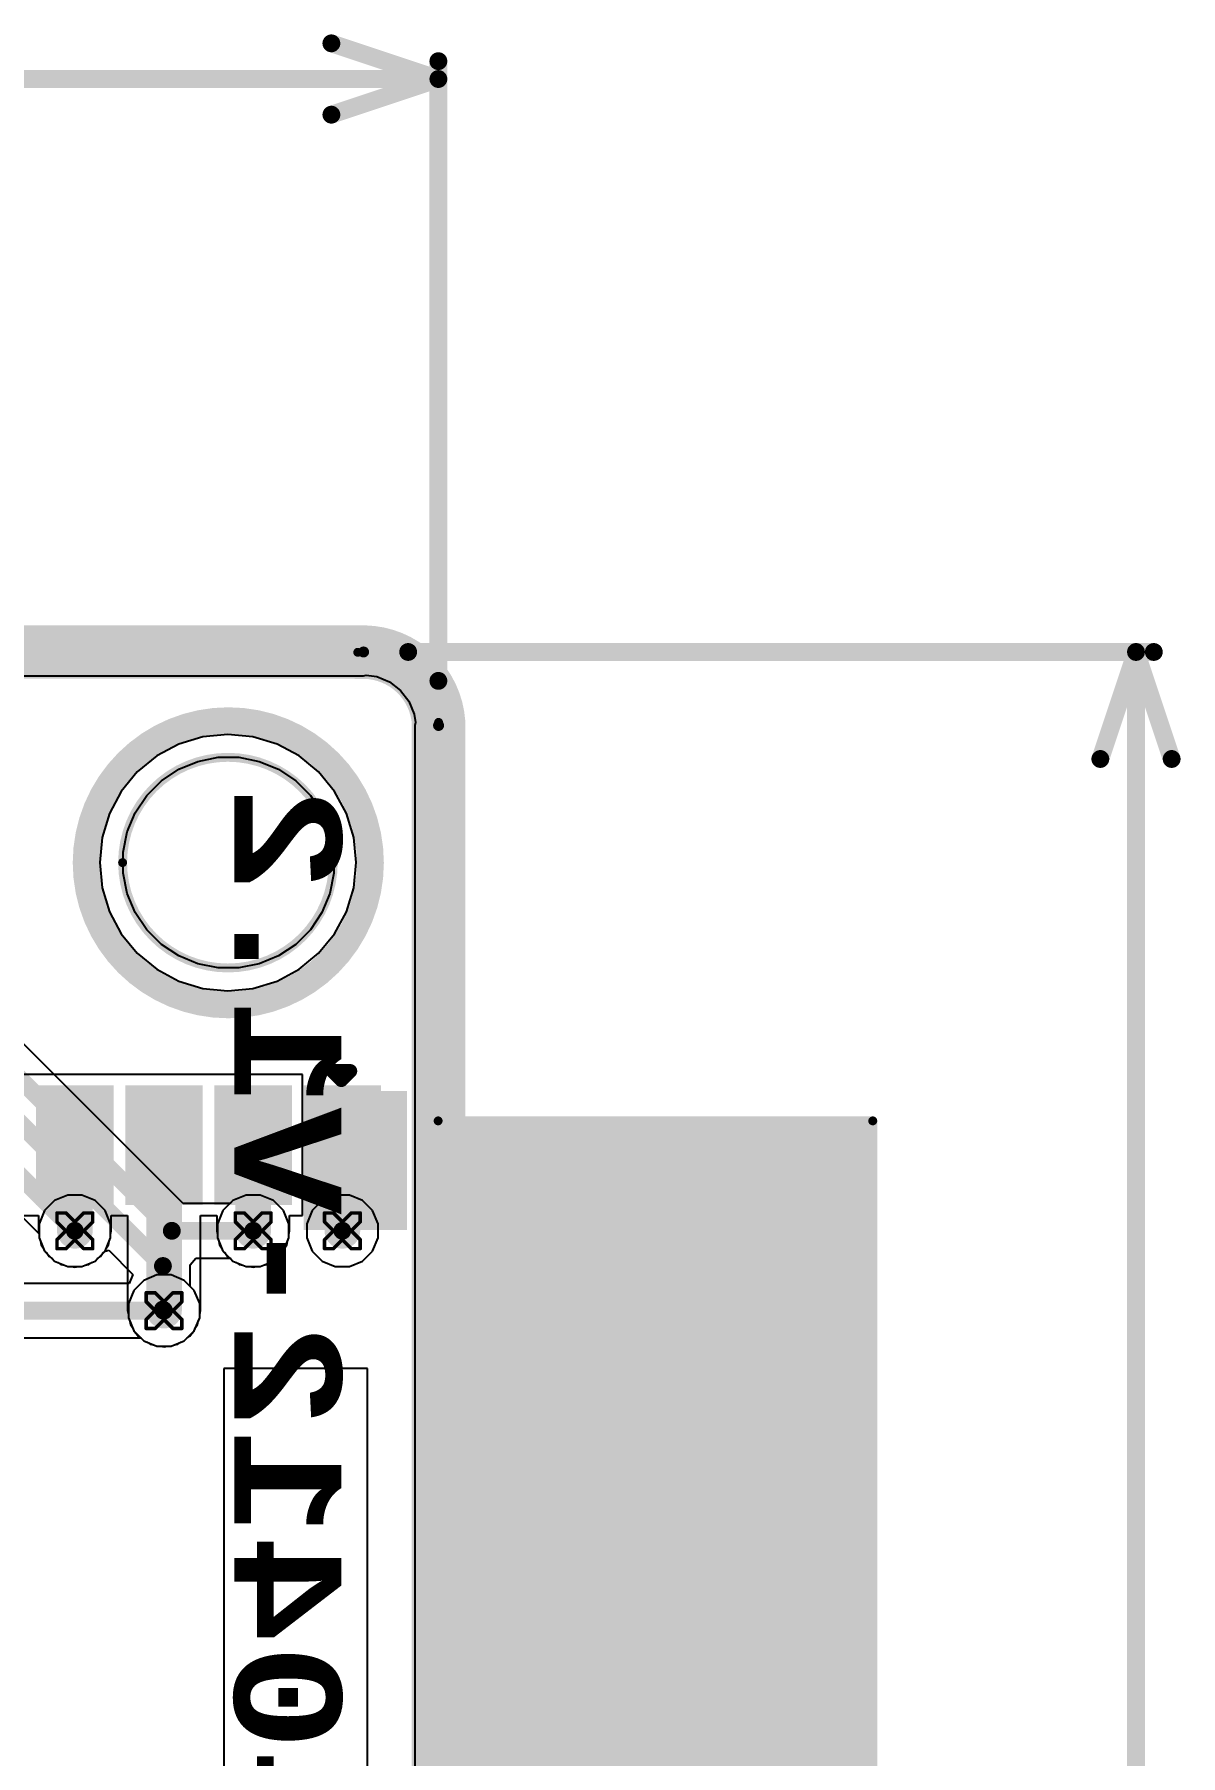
# Model space of a CAD drawing. Header units: inches. Extents: x -0.5 to 14, y -0.2 to 4.7.
# Drawn here: x 1.047 to 1.69, y 1.108 to 2.073 of the extents above; entities that cross this region are included whole.
import ezdxf

# ---------------------------------------------------------------- set-up
doc = ezdxf.new("R2010")
doc.units = ezdxf.units.IN
doc.header["$MEASUREMENT"] = 0
for name, color, linetype in [('Board_outline', 56, 'Continuous'), ('Bottom Layer', 5, 'Continuous'), ('Bottom Overlay', 54, 'Continuous'), ('Dimensions', 6, 'Continuous'), ('Drill Drawing', 1, 'Continuous'), ('GND', 16, 'Continuous'), ('Keep-Out Layer', 6, 'Continuous'), ('Multi-Layer', 9, 'Continuous'), ('POWER', 76, 'Continuous'), ('Top Layer', 1, 'Continuous'), ('Top Overlay', 2, 'Continuous'), ('Top Paste', 8, 'Continuous'), ('Top Solder', 216, 'Continuous'), ('Via Holes', 16, 'Continuous')]:
    doc.layers.add(name, color=color, linetype=linetype)
doc.styles.add('Courier New_Bold', font='', dxfattribs={"height": 0.2})
doc.styles.get('Courier New_Bold').set_extended_font_data('Courier New', bold=True)

# ---------------------------------------------------------------- blocks, each defined once
blk = doc.blocks.new('41_SMD_M______21')
at = {"layer": 'Keep-Out Layer'}
blk.add_hatch(color=6, dxfattribs=at).paths.add_polyline_path([(-0.356, 0.40497), (0.356, 0.40497), (0.356, 0.64497), (-0.356, 0.64497)])
at = {"layer": 'Top Layer'}
for points in [[(-0.37402, 0.36732), (-0.31496, 0.36732), (-0.31496, 0.33189), (-0.37402, 0.33189)], [(-0.37402, 0.31732), (-0.31496, 0.31732), (-0.31496, 0.28189), (-0.37402, 0.28189)], [(-0.37402, 0.26732), (-0.31496, 0.26732), (-0.31496, 0.23189), (-0.37402, 0.23189)], [(-0.37402, 0.21732), (-0.31496, 0.21732), (-0.31496, 0.18189), (-0.37402, 0.18189)]]:
    blk.add_hatch(color=1, dxfattribs=at).paths.add_polyline_path(points)
at = {"layer": 'Top Overlay'}
for points in [[(-0.302, 0.46202), (-0.274, 0.46202), (-0.274, 0.62602), (-0.302, 0.62602)], [(-0.302, 0.60502), (-0.205, 0.60502), (-0.205, 0.62602), (-0.302, 0.62602)], [(-0.205, 0.62602), (-0.233, 0.62602), (-0.233, 0.46202), (-0.205, 0.46202)], [(-0.208, 0.60502), (-0.108, 0.60502), (-0.108, 0.62602), (-0.208, 0.62602)], [(-0.108, 0.52602), (-0.108, 0.62602), (-0.129, 0.62602), (-0.129, 0.52602)], [(-0.029, 0.52602), (-0.029, 0.62602), (-0.05, 0.62602), (-0.05, 0.52602)], [(-0.05, 0.60502), (0.05, 0.60502), (0.05, 0.62602), (-0.05, 0.62602)], [(-0.129, 0.52602), (-0.029, 0.52602), (-0.029, 0.54702), (-0.129, 0.54702)], [(-0.37485, 0.36857), (-0.2969, 0.36857), (-0.2969, 0.38589), (-0.37485, 0.38589)], [(-0.31333, 0.32786), (-0.29687, 0.32786), (-0.29687, 0.3703), (-0.31333, 0.3703)]]:
    blk.add_hatch(color=2, dxfattribs=at).paths.add_polyline_path(points)
at = {"layer": 'Top Paste'}
for points in [[(-0.37402, 0.36732), (-0.31496, 0.36732), (-0.31496, 0.33189), (-0.37402, 0.33189)], [(-0.37402, 0.31732), (-0.31496, 0.31732), (-0.31496, 0.28189), (-0.37402, 0.28189)], [(-0.37402, 0.26732), (-0.31496, 0.26732), (-0.31496, 0.23189), (-0.37402, 0.23189)], [(-0.37402, 0.21732), (-0.31496, 0.21732), (-0.31496, 0.18189), (-0.37402, 0.18189)]]:
    blk.add_hatch(color=8, dxfattribs=at).paths.add_polyline_path(points)
at = {"layer": 'Top Solder'}
for points in [[(-0.37802, 0.37132), (-0.31096, 0.37132), (-0.31096, 0.32789), (-0.37802, 0.32789)], [(-0.37802, 0.32132), (-0.31096, 0.32132), (-0.31096, 0.27789), (-0.37802, 0.27789)], [(-0.37802, 0.27132), (-0.31096, 0.27132), (-0.31096, 0.22789), (-0.37802, 0.22789)], [(-0.37802, 0.22132), (-0.31096, 0.22132), (-0.31096, 0.17789), (-0.37802, 0.17789)]]:
    blk.add_hatch(color=216, dxfattribs=at).paths.add_polyline_path(points)
at = {"layer": 'Top Overlay'}
for points, const_width in [([(-0.35809, 0.64701), (0.35791, 0.64701)], 0.005), ([(-0.35809, 0.40331), (-0.35809, 0.64701)], 0.005), ([(-0.35809, 0.40331), (0.35771, 0.40331)], 0.005), ([(-0.381, 0.349), (-0.386, 0.354)], 0.00787), ([(-0.386, 0.344), (-0.386, 0.354)], 0.00787), ([(-0.386, 0.344), (-0.381, 0.349)], 0.00787)]:
    blk.add_lwpolyline(points, dxfattribs=dict(at, const_width=const_width))
for points, const_width in [([(-0.35934, 0.64701, 1), (-0.35684, 0.64701, 1)], 0.0025), ([(-0.35934, 0.64701, 1), (-0.35684, 0.64701, 1)], 0.0025), ([(-0.35934, 0.40331, 1), (-0.35684, 0.40331, 1)], 0.0025), ([(-0.35934, 0.40331, 1), (-0.35684, 0.40331, 1)], 0.0025), ([(-0.38797, 0.354, 1), (-0.38403, 0.354, 1)], 0.00394), ([(-0.38797, 0.354, 1), (-0.38403, 0.354, 1)], 0.00394), ([(-0.38797, 0.344, 1), (-0.38403, 0.344, 1)], 0.00394), ([(-0.38797, 0.344, 1), (-0.38403, 0.344, 1)], 0.00394), ([(-0.38297, 0.349, 1), (-0.37903, 0.349, 1)], 0.00394), ([(-0.38297, 0.349, 1), (-0.37903, 0.349, 1)], 0.00394)]:
    blk.add_lwpolyline(points, format="xyb", close=True, dxfattribs=dict(at, const_width=const_width))

msp = doc.modelspace()

# ---------------------------------------------------------------- hatches: boundary and pattern name
at = {"layer": 'Bottom Layer'}
h = msp.add_hatch(color=5, dxfattribs=at)
edge = h.paths.add_edge_path()
edge.add_arc((1.07, 1.40225), 0.01, 0, 360)
h = msp.add_hatch(color=5, dxfattribs=at)
edge = h.paths.add_edge_path()
edge.add_arc((1.17, 1.40225), 0.01, 0, 360)
h = msp.add_hatch(color=5, dxfattribs=at)
edge = h.paths.add_edge_path()
edge.add_arc((1.22, 1.40225), 0.01, 0, 360)
h = msp.add_hatch(color=5, dxfattribs=at)
edge = h.paths.add_edge_path()
edge.add_arc((1.12, 1.35751), 0.01, 0, 360)
at = {"layer": 'GND'}
h = msp.add_hatch(color=16, dxfattribs=at)
edge = h.paths.add_edge_path()
edge.add_arc((1.07, 1.40225), 0.01, 0, 360)
h = msp.add_hatch(color=16, dxfattribs=at)
edge = h.paths.add_edge_path()
edge.add_arc((1.17, 1.40225), 0.01, 0, 360)
h = msp.add_hatch(color=16, dxfattribs=at)
edge = h.paths.add_edge_path()
edge.add_arc((1.22, 1.40225), 0.01, 0, 360)
h = msp.add_hatch(color=16, dxfattribs=at)
edge = h.paths.add_edge_path()
edge.add_arc((1.12, 1.35751), 0.01, 0, 360)
at = {"layer": 'POWER'}
h = msp.add_hatch(color=76, dxfattribs=at)
edge = h.paths.add_edge_path()
edge.add_arc((1.07, 1.40225), 0.01, 0, 360)
h = msp.add_hatch(color=76, dxfattribs=at)
edge = h.paths.add_edge_path()
edge.add_arc((1.17, 1.40225), 0.01, 0, 360)
h = msp.add_hatch(color=76, dxfattribs=at)
edge = h.paths.add_edge_path()
edge.add_arc((1.22, 1.40225), 0.01, 0, 360)
h = msp.add_hatch(color=76, dxfattribs=at)
edge = h.paths.add_edge_path()
edge.add_arc((1.12, 1.35751), 0.01, 0, 360)
at = {"layer": 'Top Layer'}
h = msp.add_hatch(color=1, dxfattribs=at)
edge = h.paths.add_edge_path()
edge.add_arc((1.07, 1.40225), 0.01, 0, 360)
h = msp.add_hatch(color=1, dxfattribs=at)
edge = h.paths.add_edge_path()
edge.add_arc((1.17, 1.40225), 0.01, 0, 360)
h = msp.add_hatch(color=1, dxfattribs=at)
edge = h.paths.add_edge_path()
edge.add_arc((1.22, 1.40225), 0.01, 0, 360)
h = msp.add_hatch(color=1, dxfattribs=at)
edge = h.paths.add_edge_path()
edge.add_arc((1.12, 1.35751), 0.01, 0, 360)
at = {"layer": 'Via Holes'}
h = msp.add_hatch(color=7, dxfattribs=at)
edge = h.paths.add_edge_path()
edge.add_arc((1.07, 1.40225), 0.005, 0, 360)
h = msp.add_hatch(color=7, dxfattribs=at)
edge = h.paths.add_edge_path()
edge.add_arc((1.17, 1.40225), 0.005, 0, 360)
h = msp.add_hatch(color=7, dxfattribs=at)
edge = h.paths.add_edge_path()
edge.add_arc((1.22, 1.40225), 0.005, 0, 360)
h = msp.add_hatch(color=7, dxfattribs=at)
edge = h.paths.add_edge_path()
edge.add_arc((1.12, 1.35751), 0.005, 0, 360)

# ---------------------------------------------------------------- linework, layer by layer
at = {"layer": 'Board_outline', "const_width": 0.03}
for points in [[(-0.09521, 1.72677), (1.23189, 1.72677)], [(-0.09521, 1.72677), (1.23189, 1.72677)], [(-0.09521, 1.72677), (1.23189, 1.72677)], [(-0.09521, 1.72677), (1.23189, 1.72677)], [(1.27384, -0.07282), (1.27384, 1.68557)], [(1.27394, -0.07282), (1.27394, 1.68557)]]:
    msp.add_lwpolyline(points, dxfattribs=at)
msp.add_lwpolyline([(1.22864, 1.72659, -0.414214), (1.27394, 1.68729)], format="xyb", dxfattribs=at)
msp.add_lwpolyline([(1.22864, 1.72659, -0.414214), (1.27394, 1.68729)], format="xyb", dxfattribs=at)
msp.add_lwpolyline([(1.22864, 1.72659, -0.414214), (1.27394, 1.68729)], format="xyb", dxfattribs=at)
msp.add_lwpolyline([(1.22864, 1.72659, -0.414214), (1.27394, 1.68729)], format="xyb", dxfattribs=at)
at = {"layer": 'Board_outline', "const_width": 0.015}
for points in [[(1.22114, 1.72659, 1), (1.23614, 1.72659, 1)], [(1.22114, 1.72659, 1), (1.23614, 1.72659, 1)], [(1.22114, 1.72659, 1), (1.23614, 1.72659, 1)], [(1.22114, 1.72659, 1), (1.23614, 1.72659, 1)], [(1.22439, 1.72677, 1), (1.23939, 1.72677, 1)], [(1.22439, 1.72677, 1), (1.23939, 1.72677, 1)], [(1.22439, 1.72677, 1), (1.23939, 1.72677, 1)], [(1.22439, 1.72677, 1), (1.23939, 1.72677, 1)], [(1.26634, 1.68557, 1), (1.28134, 1.68557, 1)], [(1.26644, 1.68729, 1), (1.28144, 1.68729, 1)], [(1.26644, 1.68729, 1), (1.28144, 1.68729, 1)], [(1.26644, 1.68729, 1), (1.28144, 1.68729, 1)], [(1.26644, 1.68729, 1), (1.28144, 1.68729, 1)], [(1.26644, 1.68557, 1), (1.28144, 1.68557, 1)]]:
    msp.add_lwpolyline(points, format="xyb", close=True, dxfattribs=at)
at = {"layer": 'Bottom Layer'}
for p, q in [((-0.09521, 1.71344), (1.23189, 1.71344)), ((1.23189, 1.71344), (1.23335, 1.71373)), ((1.23335, 1.71373), (1.23932, 1.71294)), ((1.23932, 1.71294), (1.24647, 1.70998)), ((1.24647, 1.70998), (1.25261, 1.70526)), ((1.25261, 1.70526), (1.25733, 1.69912)), ((1.25733, 1.69912), (1.26029, 1.69197)), ((1.26029, 1.69197), (1.26092, 1.68716)), ((1.1418, 1.67918), (1.12831, 1.67509)), ((1.15583, 1.68056), (1.1418, 1.67918)), ((1.16986, 1.67918), (1.15583, 1.68056)), ((1.18335, 1.67509), (1.16986, 1.67918)), ((1.26092, 1.68716), (1.2606, 1.68557)), ((1.2606, 1.68557), (1.2606, -0.07282)), ((1.12831, 1.67509), (1.11588, 1.66845)), ((1.19578, 1.66845), (1.18335, 1.67509)), ((1.11588, 1.66845), (1.10499, 1.6595)), ((1.20667, 1.6595), (1.19578, 1.66845)), ((1.10499, 1.6595), (1.09605, 1.64861)), ((1.21561, 1.64861), (1.20667, 1.6595)), ((1.09605, 1.64861), (1.0894, 1.63618)), ((1.22226, 1.63618), (1.21561, 1.64861)), ((1.0894, 1.63618), (1.08531, 1.62269)), ((1.22635, 1.62269), (1.22226, 1.63618)), ((1.08531, 1.62269), (1.08393, 1.60866)), ((1.22773, 1.60866), (1.22635, 1.62269)), ((1.08393, 1.60866), (1.08531, 1.59463)), ((1.22635, 1.59463), (1.22773, 1.60866)), ((1.08531, 1.59463), (1.0894, 1.58115)), ((1.22226, 1.58115), (1.22635, 1.59463)), ((1.1307, 1.41754), (0.97372, 1.57452)), ((1.0894, 1.58115), (1.09605, 1.56872)), ((1.21561, 1.56872), (1.22226, 1.58115)), ((1.09605, 1.56872), (1.10499, 1.55782)), ((1.20667, 1.55782), (1.21561, 1.56872)), ((1.10499, 1.55782), (1.11588, 1.54888)), ((1.19578, 1.54888), (1.20667, 1.55782)), ((1.11588, 1.54888), (1.12831, 1.54223)), ((1.18335, 1.54223), (1.19578, 1.54888)), ((1.12831, 1.54223), (1.1418, 1.53814)), ((1.1418, 1.53814), (1.15583, 1.53676)), ((1.15583, 1.53676), (1.16986, 1.53814)), ((1.16986, 1.53814), (1.18335, 1.54223)), ((0.94552, 1.5051), (1.05, 1.40062)), ((1.15867, 1.4192), (1.15701, 1.41754)), ((1.16602, 1.42225), (1.15867, 1.4192)), ((1.17398, 1.42225), (1.16602, 1.42225)), ((1.18133, 1.4192), (1.17398, 1.42225)), ((1.18696, 1.41358), (1.18133, 1.4192)), ((1.15701, 1.41754), (1.1307, 1.41754)), ((1.19, 1.40623), (1.18696, 1.41358)), ((1.05, 1.40062), (1.05, 1.39827)), ((1.19, 1.39827), (1.19, 1.40623)), ((1.05, 1.39827), (1.05304, 1.39092)), ((1.05304, 1.39092), (1.05867, 1.38529)), ((1.08133, 1.38529), (1.08696, 1.39092)), ((1.08696, 1.39092), (1.08896, 1.39132)), ((1.08896, 1.39132), (1.10247, 1.3778)), ((1.18133, 1.38529), (1.18696, 1.39092)), ((1.18696, 1.39092), (1.19, 1.39827)), ((1.05867, 1.38529), (1.06602, 1.38225)), ((1.06602, 1.38225), (1.07398, 1.38225)), ((1.07398, 1.38225), (1.08133, 1.38529)), ((1.13457, 1.38309), (1.13774, 1.38696)), ((1.13469, 1.38251), (1.13457, 1.38309)), ((1.13469, 1.37111), (1.13469, 1.38251)), ((1.13774, 1.38696), (1.15701, 1.38696)), ((1.15701, 1.38696), (1.15867, 1.38529)), ((1.15867, 1.38529), (1.16602, 1.38225)), ((1.16602, 1.38225), (1.17398, 1.38225)), ((1.17398, 1.38225), (1.18133, 1.38529)), ((1.1004, 1.3728), (0.84265, 1.3728)), ((1.10247, 1.3778), (1.1004, 1.3728)), ((1.13696, 1.36884), (1.13469, 1.37111)), ((1.14, 1.36149), (1.13696, 1.36884)), ((1.14, 1.35353), (1.14, 1.36149)), ((1.13696, 1.34618), (1.14, 1.35353)), ((0.93832, 1.34222), (1.10701, 1.34222)), ((1.10701, 1.34222), (1.10867, 1.34055)), ((1.13133, 1.34055), (1.13696, 1.34618)), ((1.10867, 1.34055), (1.11602, 1.33751)), ((1.11602, 1.33751), (1.12398, 1.33751)), ((1.12398, 1.33751), (1.13133, 1.34055)), ((1.23409, 1.32514), (1.1536, 1.32514)), ((1.1536, 1.32514), (1.1536, 0.86514)), ((1.23409, 0.86514), (1.23409, 1.32514))]:
    msp.add_line(p, q, dxfattribs=at)
at = {"layer": 'Bottom Layer', "const_width": 0.01}
for points in [[(0.95372, 1.57289), (1.12436, 1.40225)], [(0.96265, 1.53925), (1.11939, 1.38251)], [(0.95185, 1.5204), (1.07, 1.40225)], [(1.12436, 1.40225), (1.17, 1.40225)], [(1.11939, 1.35812), (1.11939, 1.38251)], [(0.62883, 1.35751), (1.1197, 1.35751)], [(1.11939, 1.35812), (1.12, 1.35751)]]:
    msp.add_lwpolyline(points, dxfattribs=at)
at = {"layer": 'Bottom Layer', "const_width": 0.005}
for points in [[(1.0675, 1.40225, 1), (1.0725, 1.40225, 1)], [(1.12186, 1.40225, 1), (1.12686, 1.40225, 1)], [(1.12186, 1.40225, 1), (1.12686, 1.40225, 1)], [(1.1675, 1.40225, 1), (1.1725, 1.40225, 1)], [(1.11689, 1.38251, 1), (1.12189, 1.38251, 1)], [(1.11689, 1.38251, 1), (1.12189, 1.38251, 1)], [(1.11689, 1.35812, 1), (1.12189, 1.35812, 1)], [(1.11689, 1.35812, 1), (1.12189, 1.35812, 1)], [(1.1172, 1.35751, 1), (1.1222, 1.35751, 1)], [(1.1175, 1.35751, 1), (1.1225, 1.35751, 1)]]:
    msp.add_lwpolyline(points, format="xyb", close=True, dxfattribs=at)
at = {"layer": 'Bottom Overlay', "const_width": 0.03}
for points in [[(-0.09521, 1.72677), (1.23189, 1.72677)], [(1.27394, -0.07282), (1.27394, 1.68557)]]:
    msp.add_lwpolyline(points, dxfattribs=at)
msp.add_lwpolyline([(1.22864, 1.72659, -0.414214), (1.27394, 1.68729)], format="xyb", dxfattribs=at)
at = {"layer": 'Bottom Overlay'}
for points, const_width in [([(1.22114, 1.72659, 1), (1.23614, 1.72659, 1)], 0.015), ([(1.22439, 1.72677, 1), (1.23939, 1.72677, 1)], 0.015), ([(1.26644, 1.68729, 1), (1.28144, 1.68729, 1)], 0.015), ([(1.26644, 1.68557, 1), (1.28144, 1.68557, 1)], 0.015), ([(1.23567, 1.60858, 1), (1.07631, 1.60858, 1)], 0.015), ([(1.07256, 1.60858, 1), (1.08006, 1.60858, 1)], 0.0075), ([(1.23192, 1.60858, 1), (1.23942, 1.60858, 1)], 0.0075)]:
    msp.add_lwpolyline(points, format="xyb", close=True, dxfattribs=dict(at, const_width=const_width))
at = {"layer": 'Dimensions', "const_width": 0.01}
for points in [[(1.21384, 2.068), (1.27384, 2.048)], [(1.27384, 1.71057), (1.27384, 2.058)], [(0.76475, 2.048), (1.27384, 2.048)], [(1.21384, 2.028), (1.27384, 2.048)], [(1.25689, 1.72677), (1.675, 1.72677)], [(1.645, 1.66677), (1.665, 1.72677)], [(1.665, 1.72677), (1.685, 1.66677)], [(1.665, 0.99926), (1.665, 1.72677)]]:
    msp.add_lwpolyline(points, dxfattribs=at)
at = {"layer": 'Dimensions', "const_width": 0.005}
for points in [[(1.21134, 2.068, 1), (1.21634, 2.068, 1)], [(1.27134, 2.058, 1), (1.27634, 2.058, 1)], [(1.27134, 2.048, 1), (1.27634, 2.048, 1)], [(1.27134, 2.048, 1), (1.27634, 2.048, 1)], [(1.27134, 2.048, 1), (1.27634, 2.048, 1)], [(1.21134, 2.028, 1), (1.21634, 2.028, 1)], [(1.25439, 1.72677, 1), (1.25939, 1.72677, 1)], [(1.6625, 1.72677, 1), (1.6675, 1.72677, 1)], [(1.6625, 1.72677, 1), (1.6675, 1.72677, 1)], [(1.6625, 1.72677, 1), (1.6675, 1.72677, 1)], [(1.6725, 1.72677, 1), (1.6775, 1.72677, 1)], [(1.27134, 1.71057, 1), (1.27634, 1.71057, 1)], [(1.6425, 1.66677, 1), (1.6475, 1.66677, 1)], [(1.6825, 1.66677, 1), (1.6875, 1.66677, 1)]]:
    msp.add_lwpolyline(points, format="xyb", close=True, dxfattribs=at)
at = {"layer": 'Drill Drawing', "const_width": 0.002}
for points in [[(1.06, 1.40725), (1.06, 1.41225)], [(1.06, 1.41225), (1.065, 1.41225)], [(1.065, 1.41225), (1.07, 1.40725)], [(1.07, 1.40725), (1.075, 1.41225)], [(1.075, 1.41225), (1.08, 1.41225)], [(1.08, 1.40725), (1.08, 1.41225)], [(1.16, 1.40725), (1.16, 1.41225)], [(1.16, 1.41225), (1.165, 1.41225)], [(1.165, 1.41225), (1.17, 1.40725)], [(1.17, 1.40725), (1.175, 1.41225)], [(1.175, 1.41225), (1.18, 1.41225)], [(1.18, 1.40725), (1.18, 1.41225)], [(1.21, 1.40725), (1.21, 1.41225)], [(1.21, 1.41225), (1.215, 1.41225)], [(1.215, 1.41225), (1.22, 1.40725)], [(1.22, 1.40725), (1.225, 1.41225)], [(1.225, 1.41225), (1.23, 1.41225)], [(1.23, 1.40725), (1.23, 1.41225)], [(1.06, 1.40725), (1.065, 1.40225)], [(1.06, 1.39725), (1.065, 1.40225)], [(1.075, 1.40225), (1.08, 1.40725)], [(1.075, 1.40225), (1.08, 1.39725)], [(1.16, 1.40725), (1.165, 1.40225)], [(1.16, 1.39725), (1.165, 1.40225)], [(1.175, 1.40225), (1.18, 1.40725)], [(1.175, 1.40225), (1.18, 1.39725)], [(1.21, 1.40725), (1.215, 1.40225)], [(1.21, 1.39725), (1.215, 1.40225)], [(1.225, 1.40225), (1.23, 1.40725)], [(1.225, 1.40225), (1.23, 1.39725)], [(1.06, 1.39225), (1.06, 1.39725)], [(1.06, 1.39225), (1.065, 1.39225)], [(1.065, 1.39225), (1.07, 1.39725)], [(1.07, 1.39725), (1.075, 1.39225)], [(1.075, 1.39225), (1.08, 1.39225)], [(1.08, 1.39225), (1.08, 1.39725)], [(1.16, 1.39225), (1.16, 1.39725)], [(1.16, 1.39225), (1.165, 1.39225)], [(1.165, 1.39225), (1.17, 1.39725)], [(1.17, 1.39725), (1.175, 1.39225)], [(1.175, 1.39225), (1.18, 1.39225)], [(1.18, 1.39225), (1.18, 1.39725)], [(1.21, 1.39225), (1.21, 1.39725)], [(1.21, 1.39225), (1.215, 1.39225)], [(1.215, 1.39225), (1.22, 1.39725)], [(1.22, 1.39725), (1.225, 1.39225)], [(1.225, 1.39225), (1.23, 1.39225)], [(1.23, 1.39225), (1.23, 1.39725)], [(1.11, 1.36251), (1.11, 1.36751)], [(1.11, 1.36751), (1.115, 1.36751)], [(1.11, 1.36251), (1.115, 1.35751)], [(1.115, 1.36751), (1.12, 1.36251)], [(1.12, 1.36251), (1.125, 1.36751)], [(1.125, 1.36751), (1.13, 1.36751)], [(1.125, 1.35751), (1.13, 1.36251)], [(1.13, 1.36251), (1.13, 1.36751)], [(1.11, 1.35251), (1.115, 1.35751)], [(1.11, 1.34751), (1.11, 1.35251)], [(1.115, 1.34751), (1.12, 1.35251)], [(1.12, 1.35251), (1.125, 1.34751)], [(1.125, 1.35751), (1.13, 1.35251)], [(1.13, 1.34751), (1.13, 1.35251)], [(1.11, 1.34751), (1.115, 1.34751)], [(1.125, 1.34751), (1.13, 1.34751)]]:
    msp.add_lwpolyline(points, dxfattribs=at)
at = {"layer": 'Drill Drawing', "const_width": 0.001}
for points in [[(1.0595, 1.41225, 1), (1.0605, 1.41225, 1)], [(1.0595, 1.41225, 1), (1.0605, 1.41225, 1)], [(1.0645, 1.41225, 1), (1.0655, 1.41225, 1)], [(1.0645, 1.41225, 1), (1.0655, 1.41225, 1)], [(1.0745, 1.41225, 1), (1.0755, 1.41225, 1)], [(1.0745, 1.41225, 1), (1.0755, 1.41225, 1)], [(1.0795, 1.41225, 1), (1.0805, 1.41225, 1)], [(1.0795, 1.41225, 1), (1.0805, 1.41225, 1)], [(1.1595, 1.41225, 1), (1.1605, 1.41225, 1)], [(1.1595, 1.41225, 1), (1.1605, 1.41225, 1)], [(1.1645, 1.41225, 1), (1.1655, 1.41225, 1)], [(1.1645, 1.41225, 1), (1.1655, 1.41225, 1)], [(1.1745, 1.41225, 1), (1.1755, 1.41225, 1)], [(1.1745, 1.41225, 1), (1.1755, 1.41225, 1)], [(1.1795, 1.41225, 1), (1.1805, 1.41225, 1)], [(1.1795, 1.41225, 1), (1.1805, 1.41225, 1)], [(1.2095, 1.41225, 1), (1.2105, 1.41225, 1)], [(1.2095, 1.41225, 1), (1.2105, 1.41225, 1)], [(1.2145, 1.41225, 1), (1.2155, 1.41225, 1)], [(1.2145, 1.41225, 1), (1.2155, 1.41225, 1)], [(1.2245, 1.41225, 1), (1.2255, 1.41225, 1)], [(1.2245, 1.41225, 1), (1.2255, 1.41225, 1)], [(1.2295, 1.41225, 1), (1.2305, 1.41225, 1)], [(1.2295, 1.41225, 1), (1.2305, 1.41225, 1)], [(1.0595, 1.40725, 1), (1.0605, 1.40725, 1)], [(1.0595, 1.40725, 1), (1.0605, 1.40725, 1)], [(1.0645, 1.40225, 1), (1.0655, 1.40225, 1)], [(1.0645, 1.40225, 1), (1.0655, 1.40225, 1)], [(1.0695, 1.40725, 1), (1.0705, 1.40725, 1)], [(1.0695, 1.40725, 1), (1.0705, 1.40725, 1)], [(1.0745, 1.40225, 1), (1.0755, 1.40225, 1)], [(1.0745, 1.40225, 1), (1.0755, 1.40225, 1)], [(1.0795, 1.40725, 1), (1.0805, 1.40725, 1)], [(1.0795, 1.40725, 1), (1.0805, 1.40725, 1)], [(1.1595, 1.40725, 1), (1.1605, 1.40725, 1)], [(1.1595, 1.40725, 1), (1.1605, 1.40725, 1)], [(1.1645, 1.40225, 1), (1.1655, 1.40225, 1)], [(1.1645, 1.40225, 1), (1.1655, 1.40225, 1)], [(1.1695, 1.40725, 1), (1.1705, 1.40725, 1)], [(1.1695, 1.40725, 1), (1.1705, 1.40725, 1)], [(1.1745, 1.40225, 1), (1.1755, 1.40225, 1)], [(1.1745, 1.40225, 1), (1.1755, 1.40225, 1)], [(1.1795, 1.40725, 1), (1.1805, 1.40725, 1)], [(1.1795, 1.40725, 1), (1.1805, 1.40725, 1)], [(1.2095, 1.40725, 1), (1.2105, 1.40725, 1)], [(1.2095, 1.40725, 1), (1.2105, 1.40725, 1)], [(1.2145, 1.40225, 1), (1.2155, 1.40225, 1)], [(1.2145, 1.40225, 1), (1.2155, 1.40225, 1)], [(1.2195, 1.40725, 1), (1.2205, 1.40725, 1)], [(1.2195, 1.40725, 1), (1.2205, 1.40725, 1)], [(1.2245, 1.40225, 1), (1.2255, 1.40225, 1)], [(1.2245, 1.40225, 1), (1.2255, 1.40225, 1)], [(1.2295, 1.40725, 1), (1.2305, 1.40725, 1)], [(1.2295, 1.40725, 1), (1.2305, 1.40725, 1)], [(1.0595, 1.39725, 1), (1.0605, 1.39725, 1)], [(1.0595, 1.39725, 1), (1.0605, 1.39725, 1)], [(1.0595, 1.39225, 1), (1.0605, 1.39225, 1)], [(1.0595, 1.39225, 1), (1.0605, 1.39225, 1)], [(1.0645, 1.39225, 1), (1.0655, 1.39225, 1)], [(1.0645, 1.39225, 1), (1.0655, 1.39225, 1)], [(1.0695, 1.39725, 1), (1.0705, 1.39725, 1)], [(1.0695, 1.39725, 1), (1.0705, 1.39725, 1)], [(1.0745, 1.39225, 1), (1.0755, 1.39225, 1)], [(1.0745, 1.39225, 1), (1.0755, 1.39225, 1)], [(1.0795, 1.39725, 1), (1.0805, 1.39725, 1)], [(1.0795, 1.39725, 1), (1.0805, 1.39725, 1)], [(1.0795, 1.39225, 1), (1.0805, 1.39225, 1)], [(1.0795, 1.39225, 1), (1.0805, 1.39225, 1)], [(1.1595, 1.39725, 1), (1.1605, 1.39725, 1)], [(1.1595, 1.39725, 1), (1.1605, 1.39725, 1)], [(1.1595, 1.39225, 1), (1.1605, 1.39225, 1)], [(1.1595, 1.39225, 1), (1.1605, 1.39225, 1)], [(1.1645, 1.39225, 1), (1.1655, 1.39225, 1)], [(1.1645, 1.39225, 1), (1.1655, 1.39225, 1)], [(1.1695, 1.39725, 1), (1.1705, 1.39725, 1)], [(1.1695, 1.39725, 1), (1.1705, 1.39725, 1)], [(1.1745, 1.39225, 1), (1.1755, 1.39225, 1)], [(1.1745, 1.39225, 1), (1.1755, 1.39225, 1)], [(1.1795, 1.39725, 1), (1.1805, 1.39725, 1)], [(1.1795, 1.39725, 1), (1.1805, 1.39725, 1)], [(1.1795, 1.39225, 1), (1.1805, 1.39225, 1)], [(1.1795, 1.39225, 1), (1.1805, 1.39225, 1)], [(1.2095, 1.39725, 1), (1.2105, 1.39725, 1)], [(1.2095, 1.39725, 1), (1.2105, 1.39725, 1)], [(1.2095, 1.39225, 1), (1.2105, 1.39225, 1)], [(1.2095, 1.39225, 1), (1.2105, 1.39225, 1)], [(1.2145, 1.39225, 1), (1.2155, 1.39225, 1)], [(1.2145, 1.39225, 1), (1.2155, 1.39225, 1)], [(1.2195, 1.39725, 1), (1.2205, 1.39725, 1)], [(1.2195, 1.39725, 1), (1.2205, 1.39725, 1)], [(1.2245, 1.39225, 1), (1.2255, 1.39225, 1)], [(1.2245, 1.39225, 1), (1.2255, 1.39225, 1)], [(1.2295, 1.39725, 1), (1.2305, 1.39725, 1)], [(1.2295, 1.39725, 1), (1.2305, 1.39725, 1)], [(1.2295, 1.39225, 1), (1.2305, 1.39225, 1)], [(1.2295, 1.39225, 1), (1.2305, 1.39225, 1)], [(1.1095, 1.36751, 1), (1.1105, 1.36751, 1)], [(1.1095, 1.36751, 1), (1.1105, 1.36751, 1)], [(1.1095, 1.36251, 1), (1.1105, 1.36251, 1)], [(1.1095, 1.36251, 1), (1.1105, 1.36251, 1)], [(1.1145, 1.36751, 1), (1.1155, 1.36751, 1)], [(1.1145, 1.36751, 1), (1.1155, 1.36751, 1)], [(1.1195, 1.36251, 1), (1.1205, 1.36251, 1)], [(1.1195, 1.36251, 1), (1.1205, 1.36251, 1)], [(1.1245, 1.36751, 1), (1.1255, 1.36751, 1)], [(1.1245, 1.36751, 1), (1.1255, 1.36751, 1)], [(1.1295, 1.36751, 1), (1.1305, 1.36751, 1)], [(1.1295, 1.36751, 1), (1.1305, 1.36751, 1)], [(1.1295, 1.36251, 1), (1.1305, 1.36251, 1)], [(1.1295, 1.36251, 1), (1.1305, 1.36251, 1)], [(1.1095, 1.35251, 1), (1.1105, 1.35251, 1)], [(1.1095, 1.35251, 1), (1.1105, 1.35251, 1)], [(1.1145, 1.35751, 1), (1.1155, 1.35751, 1)], [(1.1145, 1.35751, 1), (1.1155, 1.35751, 1)], [(1.1195, 1.35251, 1), (1.1205, 1.35251, 1)], [(1.1195, 1.35251, 1), (1.1205, 1.35251, 1)], [(1.1245, 1.35751, 1), (1.1255, 1.35751, 1)], [(1.1245, 1.35751, 1), (1.1255, 1.35751, 1)], [(1.1295, 1.35251, 1), (1.1305, 1.35251, 1)], [(1.1295, 1.35251, 1), (1.1305, 1.35251, 1)], [(1.1095, 1.34751, 1), (1.1105, 1.34751, 1)], [(1.1095, 1.34751, 1), (1.1105, 1.34751, 1)], [(1.1145, 1.34751, 1), (1.1155, 1.34751, 1)], [(1.1145, 1.34751, 1), (1.1155, 1.34751, 1)], [(1.1245, 1.34751, 1), (1.1255, 1.34751, 1)], [(1.1245, 1.34751, 1), (1.1255, 1.34751, 1)], [(1.1295, 1.34751, 1), (1.1305, 1.34751, 1)], [(1.1295, 1.34751, 1), (1.1305, 1.34751, 1)]]:
    msp.add_lwpolyline(points, format="xyb", close=True, dxfattribs=at)
at = {"layer": 'GND'}
for p, q in [((-0.09521, 1.71344), (1.23189, 1.71344)), ((1.23189, 1.71344), (1.23335, 1.71373)), ((1.23335, 1.71373), (1.23932, 1.71294)), ((1.23932, 1.71294), (1.24647, 1.70998)), ((1.24647, 1.70998), (1.25261, 1.70526)), ((1.25261, 1.70526), (1.25733, 1.69912)), ((1.25733, 1.69912), (1.26029, 1.69197)), ((1.26029, 1.69197), (1.26092, 1.68716)), ((1.1418, 1.67918), (1.12831, 1.67509)), ((1.15583, 1.68056), (1.1418, 1.67918)), ((1.16986, 1.67918), (1.15583, 1.68056)), ((1.18335, 1.67509), (1.16986, 1.67918)), ((1.26092, 1.68716), (1.2606, 1.68557)), ((1.2606, 1.68557), (1.2606, -0.07282)), ((1.12831, 1.67509), (1.11588, 1.66845)), ((1.19578, 1.66845), (1.18335, 1.67509)), ((1.11588, 1.66845), (1.10499, 1.6595)), ((1.20667, 1.6595), (1.19578, 1.66845)), ((1.10499, 1.6595), (1.09605, 1.64861)), ((1.21561, 1.64861), (1.20667, 1.6595)), ((1.09605, 1.64861), (1.0894, 1.63618)), ((1.22226, 1.63618), (1.21561, 1.64861)), ((1.0894, 1.63618), (1.08531, 1.62269)), ((1.22635, 1.62269), (1.22226, 1.63618)), ((1.08531, 1.62269), (1.08393, 1.60866)), ((1.22773, 1.60866), (1.22635, 1.62269)), ((1.08393, 1.60866), (1.08531, 1.59463)), ((1.22635, 1.59463), (1.22773, 1.60866)), ((1.08531, 1.59463), (1.0894, 1.58115)), ((1.22226, 1.58115), (1.22635, 1.59463)), ((1.0894, 1.58115), (1.09605, 1.56872)), ((1.21561, 1.56872), (1.22226, 1.58115)), ((1.09605, 1.56872), (1.10499, 1.55782)), ((1.20667, 1.55782), (1.21561, 1.56872)), ((1.10499, 1.55782), (1.11588, 1.54888)), ((1.19578, 1.54888), (1.20667, 1.55782)), ((1.11588, 1.54888), (1.12831, 1.54223)), ((1.18335, 1.54223), (1.19578, 1.54888)), ((1.12831, 1.54223), (1.1418, 1.53814)), ((1.1418, 1.53814), (1.15583, 1.53676)), ((1.15583, 1.53676), (1.16986, 1.53814)), ((1.16986, 1.53814), (1.18335, 1.54223)), ((1.05867, 1.4192), (1.05304, 1.41358)), ((1.06602, 1.42225), (1.05867, 1.4192)), ((1.07398, 1.42225), (1.06602, 1.42225)), ((1.08133, 1.4192), (1.07398, 1.42225)), ((1.08696, 1.41358), (1.08133, 1.4192)), ((1.15867, 1.4192), (1.15304, 1.41358)), ((1.16602, 1.42225), (1.15867, 1.4192)), ((1.17398, 1.42225), (1.16602, 1.42225)), ((1.18133, 1.4192), (1.17398, 1.42225)), ((1.18696, 1.41358), (1.18133, 1.4192)), ((1.05304, 1.41358), (1.05, 1.40623)), ((1.09, 1.40623), (1.08696, 1.41358)), ((1.15304, 1.41358), (1.15, 1.40623)), ((1.19, 1.40623), (1.18696, 1.41358)), ((1.05, 1.40623), (1.05, 1.39827)), ((1.09, 1.39827), (1.09, 1.40623)), ((1.15, 1.40623), (1.15, 1.39827)), ((1.19, 1.39827), (1.19, 1.40623)), ((1.05, 1.39827), (1.05304, 1.39092)), ((1.05304, 1.39092), (1.05867, 1.38529)), ((1.08133, 1.38529), (1.08696, 1.39092)), ((1.08696, 1.39092), (1.09, 1.39827)), ((1.15, 1.39827), (1.15304, 1.39092)), ((1.15304, 1.39092), (1.15867, 1.38529)), ((1.18133, 1.38529), (1.18696, 1.39092)), ((1.18696, 1.39092), (1.19, 1.39827)), ((1.05867, 1.38529), (1.06602, 1.38225)), ((1.06602, 1.38225), (1.07398, 1.38225)), ((1.07398, 1.38225), (1.08133, 1.38529)), ((1.15867, 1.38529), (1.16602, 1.38225)), ((1.16602, 1.38225), (1.17398, 1.38225)), ((1.17398, 1.38225), (1.18133, 1.38529)), ((1.10867, 1.37447), (1.10304, 1.36884)), ((1.11602, 1.37751), (1.10867, 1.37447)), ((1.12398, 1.37751), (1.11602, 1.37751)), ((1.13133, 1.37447), (1.12398, 1.37751)), ((1.13696, 1.36884), (1.13133, 1.37447)), ((1.10304, 1.36884), (1.1, 1.36149)), ((1.1, 1.36149), (1.1, 1.35353)), ((1.14, 1.36149), (1.13696, 1.36884)), ((1.14, 1.35353), (1.14, 1.36149)), ((1.1, 1.35353), (1.10304, 1.34618)), ((1.13696, 1.34618), (1.14, 1.35353)), ((1.10304, 1.34618), (1.10867, 1.34055)), ((1.13133, 1.34055), (1.13696, 1.34618)), ((1.10867, 1.34055), (1.11602, 1.33751)), ((1.11602, 1.33751), (1.12398, 1.33751)), ((1.12398, 1.33751), (1.13133, 1.34055))]:
    msp.add_line(p, q, dxfattribs=at)
at = {"layer": 'Keep-Out Layer', "const_width": 0.00616}
for points in [[(-0.09521, 1.72677), (1.23188, 1.72677)], [(-0.09521, 1.72677), (1.23189, 1.72677)], [(1.27394, -0.07282), (1.27394, 1.68557)], [(1.27394, -0.07282), (1.27394, 1.68557)]]:
    msp.add_lwpolyline(points, dxfattribs=at)
at = {"layer": 'Keep-Out Layer', "const_width": 0.005}
msp.add_lwpolyline([(1.22864, 1.72659, -0.414214), (1.27394, 1.68729)], format="xyb", dxfattribs=at)
msp.add_lwpolyline([(1.22864, 1.72659, -0.414214), (1.27394, 1.68729)], format="xyb", dxfattribs=at)
at = {"layer": 'Keep-Out Layer'}
for points, const_width in [([(1.22739, 1.72659, 1), (1.22989, 1.72659, 1)], 0.0025), ([(1.22739, 1.72659, 1), (1.22989, 1.72659, 1)], 0.0025), ([(1.23034, 1.72677, 1), (1.23342, 1.72677, 1)], 0.00308), ([(1.23035, 1.72677, 1), (1.23343, 1.72677, 1)], 0.00308), ([(1.27269, 1.68729, 1), (1.27519, 1.68729, 1)], 0.0025), ([(1.27269, 1.68729, 1), (1.27519, 1.68729, 1)], 0.0025), ([(1.2724, 1.68557, 1), (1.27548, 1.68557, 1)], 0.00308), ([(1.2724, 1.68557, 1), (1.27548, 1.68557, 1)], 0.00308), ([(1.21489, 1.60866, 1), (1.09677, 1.60866, 1)], 0.005), ([(1.21489, 1.60866, 1), (1.09677, 1.60866, 1)], 0.005), ([(1.09552, 1.60866, 1), (1.09802, 1.60866, 1)], 0.0025), ([(1.09552, 1.60866, 1), (1.09802, 1.60866, 1)], 0.0025), ([(1.21364, 1.60866, 1), (1.21614, 1.60866, 1)], 0.0025), ([(1.21364, 1.60866, 1), (1.21614, 1.60866, 1)], 0.0025)]:
    msp.add_lwpolyline(points, format="xyb", close=True, dxfattribs=dict(at, const_width=const_width))
at = {"layer": 'Multi-Layer'}
for p, q in [((1.11855, 1.65453), (1.12823, 1.661)), ((1.12823, 1.661), (1.13897, 1.66545)), ((1.13897, 1.66545), (1.15038, 1.66772)), ((1.15038, 1.66772), (1.1562, 1.66772)), ((1.1562, 1.66772), (1.16202, 1.66772)), ((1.16202, 1.66772), (1.17343, 1.66545)), ((1.17343, 1.66545), (1.18417, 1.661)), ((1.18417, 1.661), (1.19385, 1.65453)), ((1.11033, 1.64631), (1.11855, 1.65453)), ((1.19385, 1.65453), (1.20207, 1.64631)), ((1.10387, 1.63663), (1.11033, 1.64631)), ((1.20207, 1.64631), (1.20853, 1.63663)), ((1.09941, 1.62589), (1.10387, 1.63663)), ((1.20853, 1.63663), (1.21299, 1.62589)), ((1.09714, 1.61448), (1.09941, 1.62589)), ((1.21299, 1.62589), (1.21526, 1.61448)), ((1.09714, 1.60866), (1.09714, 1.61448)), ((1.21526, 1.61448), (1.21526, 1.60866)), ((1.09714, 1.60284), (1.09714, 1.60866)), ((1.09941, 1.59144), (1.09714, 1.60284)), ((1.21526, 1.60284), (1.21299, 1.59144)), ((1.21526, 1.60866), (1.21526, 1.60284)), ((1.10387, 1.58069), (1.09941, 1.59144)), ((1.21299, 1.59144), (1.20853, 1.58069)), ((1.11033, 1.57102), (1.10387, 1.58069)), ((1.20853, 1.58069), (1.20207, 1.57102)), ((1.11855, 1.56279), (1.11033, 1.57102)), ((1.20207, 1.57102), (1.19385, 1.56279)), ((1.12823, 1.55633), (1.11855, 1.56279)), ((1.13897, 1.55188), (1.12823, 1.55633)), ((1.18417, 1.55633), (1.17343, 1.55188)), ((1.19385, 1.56279), (1.18417, 1.55633)), ((1.15038, 1.54961), (1.13897, 1.55188)), ((1.1562, 1.54961), (1.15038, 1.54961)), ((1.1562, 1.54961), (1.1562, 1.54961)), ((1.16202, 1.54961), (1.1562, 1.54961)), ((1.17343, 1.55188), (1.16202, 1.54961))]:
    msp.add_line(p, q, dxfattribs=at)
at = {"layer": 'POWER'}
for p, q in [((-0.09521, 1.71344), (1.23189, 1.71344)), ((1.23189, 1.71344), (1.23335, 1.71373)), ((1.23335, 1.71373), (1.23932, 1.71294)), ((1.23932, 1.71294), (1.24647, 1.70998)), ((1.24647, 1.70998), (1.25261, 1.70526)), ((1.25261, 1.70526), (1.25733, 1.69912)), ((1.25733, 1.69912), (1.26029, 1.69197)), ((1.26029, 1.69197), (1.26092, 1.68716)), ((1.1418, 1.67918), (1.12831, 1.67509)), ((1.15583, 1.68056), (1.1418, 1.67918)), ((1.16986, 1.67918), (1.15583, 1.68056)), ((1.18335, 1.67509), (1.16986, 1.67918)), ((1.26092, 1.68716), (1.2606, 1.68557)), ((1.2606, 1.68557), (1.2606, 0.31001)), ((1.12831, 1.67509), (1.11588, 1.66845)), ((1.19578, 1.66845), (1.18335, 1.67509)), ((1.11588, 1.66845), (1.10499, 1.6595)), ((1.20667, 1.6595), (1.19578, 1.66845)), ((1.10499, 1.6595), (1.09605, 1.64861)), ((1.21561, 1.64861), (1.20667, 1.6595)), ((1.09605, 1.64861), (1.0894, 1.63618)), ((1.22226, 1.63618), (1.21561, 1.64861)), ((1.0894, 1.63618), (1.08531, 1.62269)), ((1.22635, 1.62269), (1.22226, 1.63618)), ((1.08531, 1.62269), (1.08393, 1.60866)), ((1.22773, 1.60866), (1.22635, 1.62269)), ((1.08393, 1.60866), (1.08531, 1.59463)), ((1.22635, 1.59463), (1.22773, 1.60866)), ((1.08531, 1.59463), (1.0894, 1.58115)), ((1.22226, 1.58115), (1.22635, 1.59463)), ((1.0894, 1.58115), (1.09605, 1.56872)), ((1.21561, 1.56872), (1.22226, 1.58115)), ((1.09605, 1.56872), (1.10499, 1.55782)), ((1.20667, 1.55782), (1.21561, 1.56872)), ((1.10499, 1.55782), (1.11588, 1.54888)), ((1.19578, 1.54888), (1.20667, 1.55782)), ((1.11588, 1.54888), (1.12831, 1.54223)), ((1.18335, 1.54223), (1.19578, 1.54888)), ((1.12831, 1.54223), (1.1418, 1.53814)), ((1.1418, 1.53814), (1.15583, 1.53676)), ((1.15583, 1.53676), (1.16986, 1.53814)), ((1.16986, 1.53814), (1.18335, 1.54223)), ((1.05867, 1.4192), (1.05304, 1.41358)), ((1.06602, 1.42225), (1.05867, 1.4192)), ((1.07398, 1.42225), (1.06602, 1.42225)), ((1.08133, 1.4192), (1.07398, 1.42225)), ((1.08696, 1.41358), (1.08133, 1.4192)), ((1.20867, 1.4192), (1.20304, 1.41358)), ((1.21602, 1.42225), (1.20867, 1.4192)), ((1.22398, 1.42225), (1.21602, 1.42225)), ((1.23133, 1.4192), (1.22398, 1.42225)), ((1.23696, 1.41358), (1.23133, 1.4192)), ((1.05304, 1.41358), (1.05, 1.40623)), ((1.09, 1.40623), (1.08696, 1.41358)), ((1.20304, 1.41358), (1.2, 1.40623)), ((1.24, 1.40623), (1.23696, 1.41358)), ((1.05, 1.40623), (1.05, 1.39827)), ((1.09, 1.39827), (1.09, 1.40623)), ((1.2, 1.40623), (1.2, 1.39827)), ((1.24, 1.39827), (1.24, 1.40623)), ((1.05, 1.39827), (1.05304, 1.39092)), ((1.05304, 1.39092), (1.05867, 1.38529)), ((1.08133, 1.38529), (1.08696, 1.39092)), ((1.08696, 1.39092), (1.09, 1.39827)), ((1.2, 1.39827), (1.20304, 1.39092)), ((1.20304, 1.39092), (1.20867, 1.38529)), ((1.23133, 1.38529), (1.23696, 1.39092)), ((1.23696, 1.39092), (1.24, 1.39827)), ((1.05867, 1.38529), (1.06602, 1.38225)), ((1.06602, 1.38225), (1.07398, 1.38225)), ((1.07398, 1.38225), (1.08133, 1.38529)), ((1.20867, 1.38529), (1.21602, 1.38225)), ((1.21602, 1.38225), (1.22398, 1.38225)), ((1.22398, 1.38225), (1.23133, 1.38529)), ((1.10867, 1.37447), (1.10304, 1.36884)), ((1.11602, 1.37751), (1.10867, 1.37447)), ((1.12398, 1.37751), (1.11602, 1.37751)), ((1.13133, 1.37447), (1.12398, 1.37751)), ((1.13696, 1.36884), (1.13133, 1.37447)), ((1.10304, 1.36884), (1.1, 1.36149)), ((1.1, 1.36149), (1.1, 1.35353)), ((1.14, 1.36149), (1.13696, 1.36884)), ((1.14, 1.35353), (1.14, 1.36149)), ((1.1, 1.35353), (1.10304, 1.34618)), ((1.13696, 1.34618), (1.14, 1.35353)), ((1.10304, 1.34618), (1.10867, 1.34055)), ((1.13133, 1.34055), (1.13696, 1.34618)), ((1.10867, 1.34055), (1.11602, 1.33751)), ((1.11602, 1.33751), (1.12398, 1.33751)), ((1.12398, 1.33751), (1.13133, 1.34055))]:
    msp.add_line(p, q, dxfattribs=at)
at = {"layer": 'Top Layer'}
for p, q in [((-0.09521, 1.71344), (1.23189, 1.71344)), ((1.23189, 1.71344), (1.23335, 1.71373)), ((1.23335, 1.71373), (1.23932, 1.71294)), ((1.23932, 1.71294), (1.24647, 1.70998)), ((1.24647, 1.70998), (1.25261, 1.70526)), ((1.25261, 1.70526), (1.25733, 1.69912)), ((1.25733, 1.69912), (1.26029, 1.69197)), ((1.26029, 1.69197), (1.26092, 1.68716)), ((1.1418, 1.67918), (1.12831, 1.67509)), ((1.15583, 1.68056), (1.1418, 1.67918)), ((1.16986, 1.67918), (1.15583, 1.68056)), ((1.18335, 1.67509), (1.16986, 1.67918)), ((1.26092, 1.68716), (1.2606, 1.68557)), ((1.2606, 1.68557), (1.2606, -0.07282)), ((1.12831, 1.67509), (1.11588, 1.66845)), ((1.19578, 1.66845), (1.18335, 1.67509)), ((1.11588, 1.66845), (1.10499, 1.6595)), ((1.20667, 1.6595), (1.19578, 1.66845)), ((1.10499, 1.6595), (1.09605, 1.64861)), ((1.21561, 1.64861), (1.20667, 1.6595)), ((1.09605, 1.64861), (1.0894, 1.63618)), ((1.22226, 1.63618), (1.21561, 1.64861)), ((1.0894, 1.63618), (1.08531, 1.62269)), ((1.22635, 1.62269), (1.22226, 1.63618)), ((1.08531, 1.62269), (1.08393, 1.60866)), ((1.22773, 1.60866), (1.22635, 1.62269)), ((1.08393, 1.60866), (1.08531, 1.59463)), ((1.22635, 1.59463), (1.22773, 1.60866)), ((1.08531, 1.59463), (1.0894, 1.58115)), ((1.22226, 1.58115), (1.22635, 1.59463)), ((1.0894, 1.58115), (1.09605, 1.56872)), ((1.21561, 1.56872), (1.22226, 1.58115)), ((1.09605, 1.56872), (1.10499, 1.55782)), ((1.20667, 1.55782), (1.21561, 1.56872)), ((1.10499, 1.55782), (1.11588, 1.54888)), ((1.19578, 1.54888), (1.20667, 1.55782)), ((1.11588, 1.54888), (1.12831, 1.54223)), ((1.18335, 1.54223), (1.19578, 1.54888)), ((1.12831, 1.54223), (1.1418, 1.53814)), ((1.1418, 1.53814), (1.15583, 1.53676)), ((1.15583, 1.53676), (1.16986, 1.53814)), ((1.16986, 1.53814), (1.18335, 1.54223)), ((1.19772, 1.4898), (1.03529, 1.4898)), ((1.19772, 1.41075), (1.19772, 1.4898)), ((0.94039, 1.41075), (1.04961, 1.41075)), ((1.04961, 1.41075), (1.04961, 1.40225)), ((1.09039, 1.40225), (1.09039, 1.41075)), ((1.09039, 1.41075), (1.09961, 1.41075)), ((1.09961, 1.41075), (1.09961, 1.35751)), ((1.14039, 1.35751), (1.14039, 1.41075)), ((1.14039, 1.41075), (1.14961, 1.41075)), ((1.14961, 1.41075), (1.14961, 1.40225)), ((1.19039, 1.40225), (1.19039, 1.41075)), ((1.19039, 1.41075), (1.19772, 1.41075)), ((1.04961, 1.40225), (1.05, 1.40028)), ((1.05, 1.40028), (1.05, 1.39827)), ((1.09, 1.40028), (1.09039, 1.40225)), ((1.09, 1.39827), (1.09, 1.40028)), ((1.14961, 1.40225), (1.15, 1.40028)), ((1.15, 1.40028), (1.15, 1.39827)), ((1.19, 1.40028), (1.19039, 1.40225)), ((1.19, 1.39827), (1.19, 1.40028)), ((1.05, 1.39827), (1.05077, 1.39642)), ((1.05077, 1.39642), (1.05116, 1.39445)), ((1.05116, 1.39445), (1.05228, 1.39278)), ((1.05228, 1.39278), (1.05304, 1.39092)), ((1.05304, 1.39092), (1.05446, 1.3895)), ((1.08553, 1.3895), (1.08696, 1.39092)), ((1.08696, 1.39092), (1.08772, 1.39278)), ((1.08772, 1.39278), (1.08884, 1.39445)), ((1.08884, 1.39445), (1.08923, 1.39642)), ((1.08923, 1.39642), (1.09, 1.39827)), ((1.15, 1.39827), (1.15077, 1.39642)), ((1.15077, 1.39642), (1.15116, 1.39445)), ((1.15116, 1.39445), (1.15228, 1.39278)), ((1.15228, 1.39278), (1.15304, 1.39092)), ((1.15304, 1.39092), (1.15447, 1.3895)), ((1.18554, 1.3895), (1.18696, 1.39092)), ((1.18696, 1.39092), (1.18772, 1.39278)), ((1.18772, 1.39278), (1.18884, 1.39445)), ((1.18884, 1.39445), (1.18923, 1.39642)), ((1.18923, 1.39642), (1.19, 1.39827)), ((1.05446, 1.3895), (1.05558, 1.38783)), ((1.05558, 1.38783), (1.05725, 1.38671)), ((1.05725, 1.38671), (1.05867, 1.38529)), ((1.05867, 1.38529), (1.06053, 1.38453)), ((1.06053, 1.38453), (1.0622, 1.38341)), ((1.0622, 1.38341), (1.06417, 1.38302)), ((1.06417, 1.38302), (1.06602, 1.38225)), ((1.06602, 1.38225), (1.06803, 1.38225)), ((1.06803, 1.38225), (1.07, 1.38186)), ((1.07, 1.38186), (1.07197, 1.38225)), ((1.07197, 1.38225), (1.07398, 1.38225)), ((1.07398, 1.38225), (1.07583, 1.38302)), ((1.07583, 1.38302), (1.0778, 1.38341)), ((1.0778, 1.38341), (1.07947, 1.38453)), ((1.07947, 1.38453), (1.08133, 1.38529)), ((1.08133, 1.38529), (1.08275, 1.38671)), ((1.08275, 1.38671), (1.08442, 1.38783)), ((1.08442, 1.38783), (1.08553, 1.3895)), ((1.15447, 1.3895), (1.15558, 1.38783)), ((1.15558, 1.38783), (1.15725, 1.38671)), ((1.15725, 1.38671), (1.15867, 1.38529)), ((1.15867, 1.38529), (1.16053, 1.38453)), ((1.16053, 1.38453), (1.1622, 1.38341)), ((1.1622, 1.38341), (1.16417, 1.38302)), ((1.16417, 1.38302), (1.16602, 1.38225)), ((1.16602, 1.38225), (1.16803, 1.38225)), ((1.16803, 1.38225), (1.17, 1.38186)), ((1.17, 1.38186), (1.17197, 1.38225)), ((1.17197, 1.38225), (1.17398, 1.38225)), ((1.17398, 1.38225), (1.17583, 1.38302)), ((1.17583, 1.38302), (1.1778, 1.38341)), ((1.1778, 1.38341), (1.17947, 1.38453)), ((1.17947, 1.38453), (1.18133, 1.38529)), ((1.18133, 1.38529), (1.18275, 1.38671)), ((1.18275, 1.38671), (1.18442, 1.38783)), ((1.18442, 1.38783), (1.18554, 1.3895)), ((1.09961, 1.35751), (1.1, 1.35554)), ((1.1, 1.35554), (1.1, 1.35353)), ((1.1, 1.35353), (1.10077, 1.35168)), ((1.10077, 1.35168), (1.10116, 1.34971)), ((1.13884, 1.34971), (1.13923, 1.35168)), ((1.13923, 1.35168), (1.14, 1.35353)), ((1.14, 1.35554), (1.14039, 1.35751)), ((1.14, 1.35353), (1.14, 1.35554)), ((1.10116, 1.34971), (1.10228, 1.34804)), ((1.10228, 1.34804), (1.10304, 1.34618)), ((1.10304, 1.34618), (1.10447, 1.34476)), ((1.10447, 1.34476), (1.10558, 1.34309)), ((1.10558, 1.34309), (1.10725, 1.34197)), ((1.10725, 1.34197), (1.10867, 1.34055)), ((1.13133, 1.34055), (1.13275, 1.34197)), ((1.13275, 1.34197), (1.13442, 1.34309)), ((1.13442, 1.34309), (1.13553, 1.34476)), ((1.13553, 1.34476), (1.13696, 1.34618)), ((1.13696, 1.34618), (1.13772, 1.34804)), ((1.13772, 1.34804), (1.13884, 1.34971)), ((1.10867, 1.34055), (1.11053, 1.33979)), ((1.11053, 1.33979), (1.1122, 1.33867)), ((1.1122, 1.33867), (1.11417, 1.33828)), ((1.11417, 1.33828), (1.11602, 1.33751)), ((1.11602, 1.33751), (1.11803, 1.33751)), ((1.11803, 1.33751), (1.12, 1.33712)), ((1.12, 1.33712), (1.12197, 1.33751)), ((1.12197, 1.33751), (1.12398, 1.33751)), ((1.12398, 1.33751), (1.12583, 1.33828)), ((1.12583, 1.33828), (1.1278, 1.33867)), ((1.1278, 1.33867), (1.12947, 1.33979)), ((1.12947, 1.33979), (1.13133, 1.34055))]:
    msp.add_line(p, q, dxfattribs=at)
at = {"layer": 'Top Layer', "const_width": 0.02}
for points in [[(1.07, 1.40225), (1.07, 1.45028)], [(1.12, 1.35751), (1.12, 1.45028)], [(1.17, 1.40225), (1.17, 1.45028)], [(1.22, 1.40225), (1.22, 1.45028)]]:
    msp.add_lwpolyline(points, dxfattribs=at)
at = {"layer": 'Top Layer', "const_width": 0.01}
for points in [[(1.065, 1.45028, 1), (1.075, 1.45028, 1)], [(1.115, 1.45028, 1), (1.125, 1.45028, 1)], [(1.165, 1.45028, 1), (1.175, 1.45028, 1)], [(1.215, 1.45028, 1), (1.225, 1.45028, 1)], [(1.065, 1.40225, 1), (1.075, 1.40225, 1)], [(1.165, 1.40225, 1), (1.175, 1.40225, 1)], [(1.215, 1.40225, 1), (1.225, 1.40225, 1)], [(1.115, 1.35751, 1), (1.125, 1.35751, 1)]]:
    msp.add_lwpolyline(points, format="xyb", close=True, dxfattribs=at)
at = {"layer": 'Top Overlay', "const_width": 0.03}
for points in [[(-0.09521, 1.72677), (1.23189, 1.72677)], [(1.27384, -0.07282), (1.27384, 1.68557)]]:
    msp.add_lwpolyline(points, dxfattribs=at)
msp.add_lwpolyline([(1.22864, 1.72659, -0.414214), (1.27394, 1.68729)], format="xyb", dxfattribs=at)
at = {"layer": 'Top Overlay'}
for points, const_width in [([(1.22114, 1.72659, 1), (1.23614, 1.72659, 1)], 0.015), ([(1.22439, 1.72677, 1), (1.23939, 1.72677, 1)], 0.015), ([(1.26634, 1.68557, 1), (1.28134, 1.68557, 1)], 0.015), ([(1.26644, 1.68729, 1), (1.28144, 1.68729, 1)], 0.015), ([(1.23577, 1.60858, 1), (1.07641, 1.60858, 1)], 0.015), ([(1.07266, 1.60858, 1), (1.08016, 1.60858, 1)], 0.0075), ([(1.23202, 1.60858, 1), (1.23952, 1.60858, 1)], 0.0075)]:
    msp.add_lwpolyline(points, format="xyb", close=True, dxfattribs=dict(at, const_width=const_width))

# ---------------------------------------------------------------- block references
at = {"rotation": 270}
msp.add_blockref('41_SMD_M______21', (0.87039, 1.10579), dxfattribs=at)

# ---------------------------------------------------------------- texts
at = {"layer": 'Bottom Layer', "style": 'Courier New_Bold', "text_generation_flag": 2}
msp.add_text('20240412-V1.2', height=0.06, rotation=270, dxfattribs=at).set_placement((1.15944, 0.87014))

doc.saveas('drawing.dxf')
